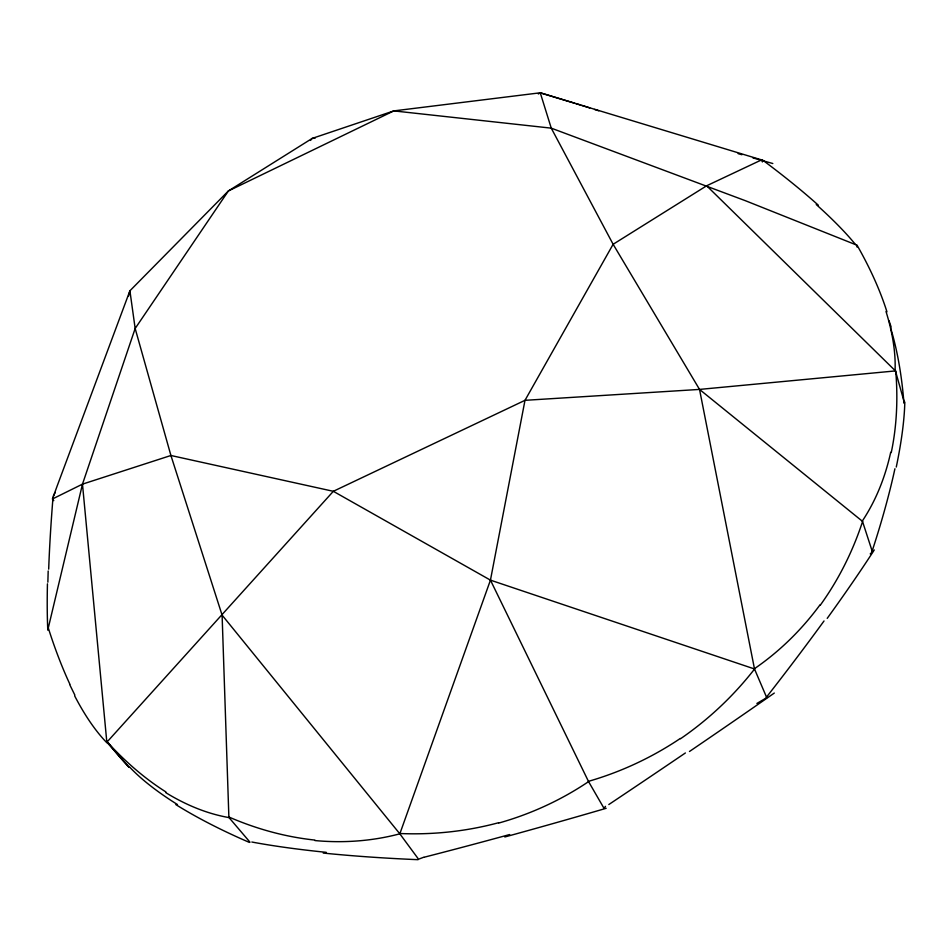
<?xml version="1.0" encoding="UTF-8"?>
<svg xmlns="http://www.w3.org/2000/svg" width="952" height="952" viewBox="0 0 952 952"><rect width="100%" height="100%" fill="white"/><g stroke="black" fill="none" stroke-linecap="round" stroke-linejoin="round"><path stroke-width="1.43" d="M47.862 582.172L48.183 570.986M423.735 857.24L418.547 859.204L399.828 833.821L490.447 580.137L524.992 400.328L613.124 244.283L706.67 185.771L758.577 161.281L761.731 159.936L762.373 161.971M48.112 628.677L82.479 484.14L135.16 328.488L228.373 190.959L312.208 138.397L393.819 110.896L540.26 92.796L761.731 159.936M128.556 296.131L129.912 290.8L228.373 190.959L393.819 110.896L551.256 128.151L745.523 200.753L856.502 245.009L857.086 247.068M53.776 500.633L52.455 498.979L57.037 486.329L129.912 290.8L135.16 328.488L170.92 455.496L222.102 615.135L228.885 817.423L250.007 842.199M605.46 806.344L604.032 808.367L588.562 781.592L490.447 580.137L333.331 491.303L170.92 455.496L82.479 484.14L52.455 498.979M310.495 140.432L312.208 138.397L315.088 138.207M129.032 767.11L106.838 742.227L333.331 491.303L524.992 400.328L699.53 389.416L895.451 370.911L904.4 402.767M870.235 553.874L872.425 551.898L862.476 521.327L699.53 389.416L613.124 244.283L551.256 128.151L540.26 92.796L538.356 93.986M756.888 703.445L766.753 697.673L754.496 668.97L699.53 389.416M540.26 92.796L574.782 103.233M575.948 103.589L580.565 105.029M581.731 105.398L589.728 107.921M594.548 109.444L598.784 110.801M490.447 580.137L754.496 668.97M706.67 185.771L895.451 370.911M222.102 615.135L399.828 833.821A322.419 264.156 57 0 1 314.886 840.557M74.851 695.091L69.793 684.786M106.838 742.227L82.479 484.14M890.644 328.107A255.207 104.779 -82.6 0 1 903.948 403.196M904.817 402.03A263.097 61.285 -68.1 0 1 896.272 467.051M889.001 320.717A255.41 105.624 -82.5 0 1 891.155 327.107M894.928 468.741A262.93 60.369 -68.2 0 1 871.746 552.255M874.269 549.947A268.892 25.264 -51.9 0 1 827.217 618.36M824.027 620.966A268.773 24.3 -51.9 0 1 766.289 697.388M774.297 693.056A271.665 6.938 -34.1 0 1 689.474 751.485M685.392 752.961A271.641 5.974 -34.1 0 1 608.804 804.547M606.174 808.296A270.904 11.662 -15.9 0 1 504.81 836.975M509.653 834.547A270.963 10.77 -15.8 0 1 424.199 857.216M418.106 859.68A266.75 37.985 1.4 0 1 323.228 853.063M326.274 852.337A266.881 37.259 1.5 0 1 251.852 842.02M249.424 842.425A259.991 78.469 16.8 0 1 175.858 804.618M177.477 804.559A260.182 77.981 17 0 1 129.758 767.205M128.817 767.133A251.042 122.867 30.6 0 1 108.159 742.703M55.228 492.41A282.601 25.918 -68.3 0 1 53.276 496.23M48.683 569.153A291.847 32.499 -82.7 0 1 52.991 497.634M47.802 630.164A295.358 33.534 -82.5 0 1 47.445 583.838M69.912 684.286A306.282 109.563 84.4 0 1 48.35 628.153M106.802 742.703A302.093 108.159 84.6 0 1 74.672 695.912M165.922 791.945A314.1 190.721 71.7 0 1 107.017 741.763M228.896 817.566A313.815 190.674 71.9 0 1 165.862 792.707M314.826 840.069A322.633 264.311 56.7 0 1 228.968 817.042M498.705 822.695A327.571 311.947 29.5 0 1 399.828 833.512M588.574 781.616A327.488 311.911 30.1 0 1 498.848 823.028M680.311 738.466A328.095 320.622 -62 0 1 588.491 781.33M754.555 669.018A328.119 320.931 -61.9 0 1 680.525 738.74M819.969 604.901A324.989 287.04 74.2 0 1 754.365 668.756M862.619 521.398A325.132 287.683 73.9 0 1 820.303 605.163M890.715 452.271A317.587 221.816 56.6 0 1 862.262 521.113M895.737 370.982A317.825 222.673 56.4 0 1 891.25 452.569M886.003 311.482A307.675 141.015 43.4 0 1 895.07 370.649M856.978 245.08A307.948 141.955 43.3 0 1 886.955 311.863M816.233 204.513A296.988 61.321 30.8 0 1 855.551 244.581M762.611 160.067A297.25 62.225 30.7 0 1 818.327 205.204M772.81 163.518A287.195 5.319 17.2 0 1 752.901 157.889M741.917 154.736A287.195 5.319 17.2 0 1 738.109 153.629"/></g></svg>
